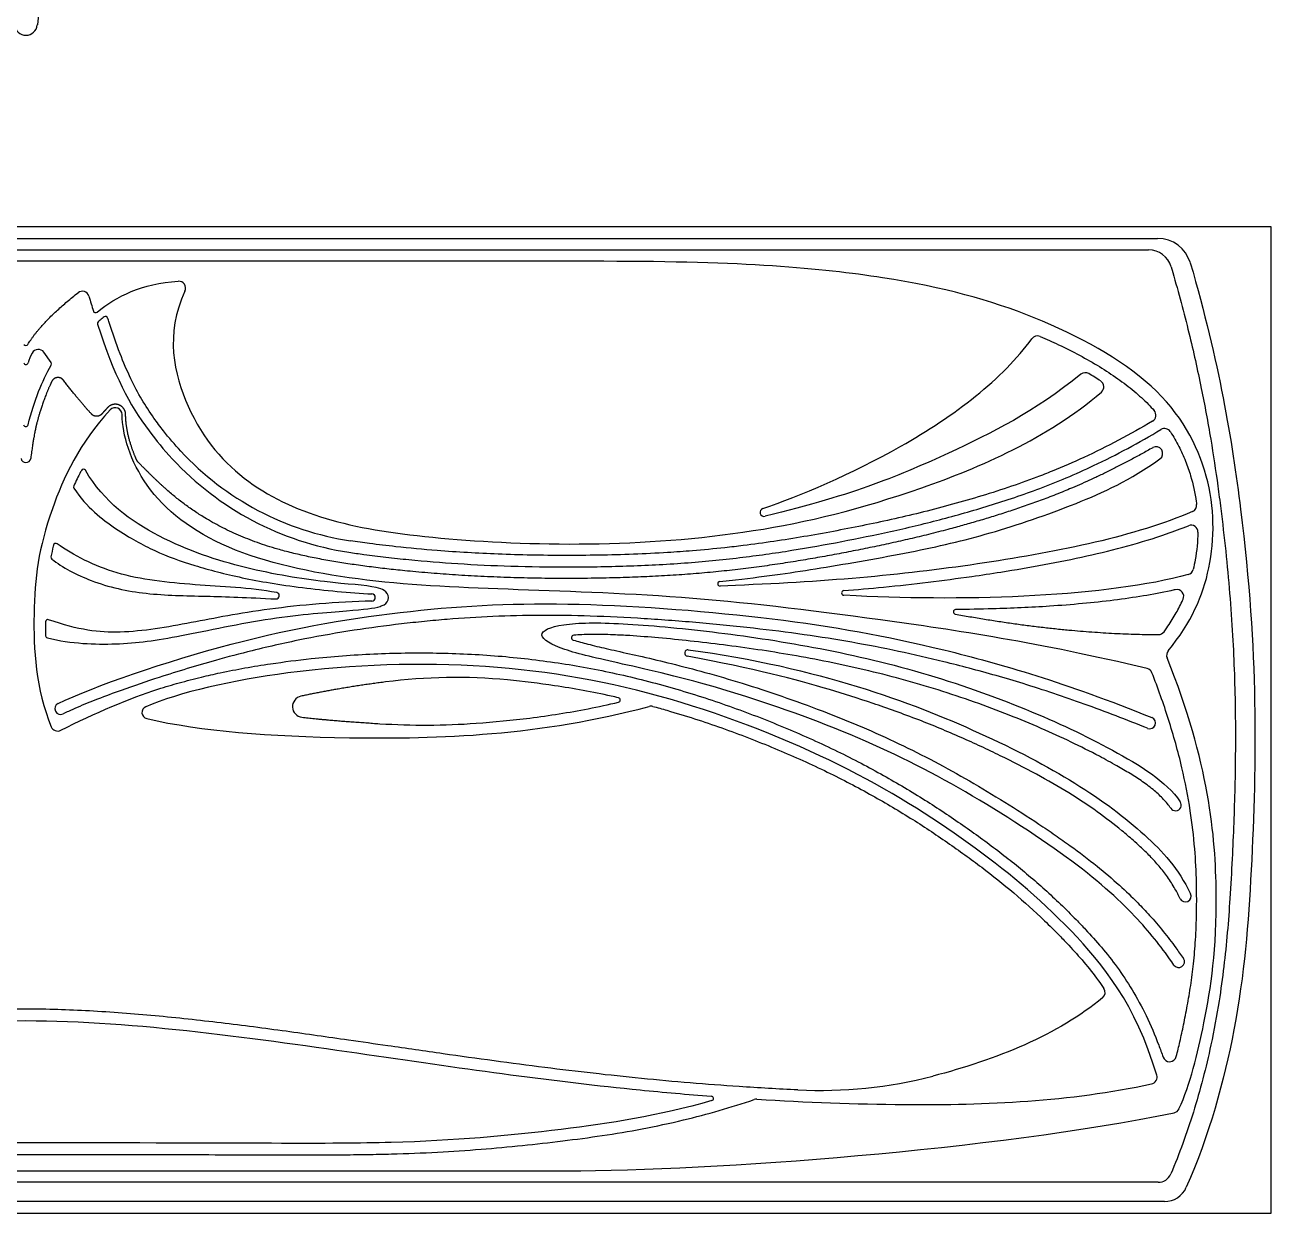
# Model space of a CAD drawing. Header units: millimetres. Extents: x -143 to 143, y -142 to 141.
# Drawn here: x -96.74 to -50.89, y 13.47 to 57.18 of the extents above; entities that cross this region are included whole.
import ezdxf

# ---------------------------------------------------------------- set-up
doc = ezdxf.new("R2010")
doc.units = ezdxf.units.MM
doc.header["$MEASUREMENT"] = 0
doc.layers.add('Layer 03', color=5, linetype='Continuous')

msp = doc.modelspace()

# ---------------------------------------------------------------- linework, layer by layer
at = {"layer": 'Layer 03'}
for p, q in [((-96.701, 49.754), (-142.506, 49.754)), ((-50.895, 49.754), (-96.701, 49.754)), ((-50.895, 13.466), (-50.895, 49.754)), ((-138.33, 49.33), (-96.701, 49.33)), ((-96.701, 49.33), (-55.071, 49.33)), ((-137.996, 48.907), (-96.701, 48.907)), ((-96.701, 48.907), (-55.405, 48.907)), ((-96.701, 48.484), (-117.96, 48.484)), ((-75.441, 48.484), (-96.701, 48.484)), ((-54.571, 48.279), (-54.512, 48.073)), ((-54.524, 48.116), (-54.512, 48.073)), ((-95.77, 44.756), (-96.036, 45.137)), ((-71.174, 36.706), (-70.592, 36.77)), ((-70.599, 36.56), (-71.162, 36.537)), ((-66.156, 36.176), (-66.616, 36.199)), ((-116.59, 15.021), (-96.701, 15.021)), ((-96.701, 15.021), (-76.811, 15.021)), ((-96.701, 14.598), (-138.349, 14.598)), ((-55.052, 14.598), (-96.701, 14.598)), ((-96.701, 13.89), (-138.584, 13.89)), ((-54.817, 13.89), (-96.701, 13.89)), ((-142.506, 13.466), (-96.701, 13.466)), ((-96.701, 13.466), (-50.895, 13.466))]:
    msp.add_line(p, q, dxfattribs=at)
for centre, radius, start, end in [((-96.701, 57.226), 0.423, 185.9806, 354.0194), ((-55.071, 48.074), 1.256, 16.214, 90), ((-55.405, 48.039), 0.868, 16.0645, 90), ((-91.08, 47.496), 0.254, 334.8625, 93.5056), ((-94.625, 47.13), 0.254, 16.3247, 128.2604), ((-94.137, 46.679), 0.0847, 197.067, 309.2496), ((-93.775, 46.373), 0.0847, 17.7226, 128.3159), ((-93.985, 46.198), 0.0847, 131.1328, 197.8975), ((-96.701, 45.473), 0.0847, 211.2851, 328.7149), ((-59.492, 45.488), 0.254, 66.8009, 144.5021), ((-96.244, 44.991), 0.254, 34.9707, 152.731), ((-96.701, 44.771), 0.0847, 198.0783, 341.9217), ((-95.839, 44.708), 0.0847, 329.6535, 34.9707), ((-57.732, 44.134), 0.254, 59.4559, 129.0705), ((-57.301, 43.867), 0.254, 310.5701, 57.116), ((-93.413, 42.845), 0.254, 0.3381, 136.7517), ((-55.384, 42.824), 0.254, 300.7694, 41.7528), ((-96.701, 42.486), 0.0847, 193.8985, 346.1015), ((-54.815, 42.079), 0.254, 32.9451, 120.9648), ((-83.151, 48.796), 10.718, 222.8769, 261.3662), ((-55.126, 41.415), 0.246, 305.6738, 119.8533), ((-96.701, 41.255), 0.178, 187.8501, 352.1499), ((-94.584, 40.753), 0.0847, 30.223, 152.2879), ((-83.151, 48.796), 11.141, 222.8769, 261.3662), ((-94.861, 40.184), 0.0847, 155.8126, 212.7853), ((-53.886, 39.511), 0.254, 293.3544, 7.2538), ((-69.544, 39.247), 0.147, 108.8282, 283.5272), ((-53.837, 38.522), 0.254, 358.3913, 112.0248), ((-95.604, 38.022), 0.0847, 54.4201, 166.4408), ((-95.697, 37.594), 0.0847, 168.964, 232.1596), ((-54.009, 37.204), 0.254, 285.3892, 346.8139), ((-71.165, 36.622), 0.0847, 96.254, 272.2766), ((-87.497, 36.179), 0.118, 266.7613, 79.6703), ((-83.98, 36.114), 0.133, 270.8668, 87.0595), ((-83.665, 36.114), 0.301, 297.7962, 61.0925), ((-66.612, 36.284), 0.0847, 94.5676, 267.1232), ((-54.362, 36.155), 0.254, 335.757, 102.911), ((-95.898, 35.218), 0.0847, 71.0984, 179.8427), ((-62.497, 35.589), 0.0847, 90.3606, 259.6122), ((-55.038, 35.004), 0.254, 269.6578, 324.0553), ((-95.892, 34.711), 0.0847, 181.6109, 256.3893), ((-76.54, 34.637), 0.092, 94.7658, 252.8187), ((-72.35, 34.074), 0.118, 82.4905, 259.3456), ((-54.484, 33.987), 0.254, 141.1598, 201.9383), ((-55.513, 33.253), 0.254, 21.3823, 76.5363), ((-80.892, 12.906), 20.267, 84.5873, 97.3206), ((-95.424, 32.025), 0.212, 115.921, 295.921), ((-92.202, 31.885), 0.231, 113.1462, 256.9238), ((-86.501, 32.099), 0.394, 102.1339, 263.6006), ((-74.922, 32.343), 0.0847, 283.1596, 77.101), ((-73.707, 31.865), 0.254, 74.8131, 105.2571), ((-55.356, 31.498), 0.212, 247.9985, 67.9985), ((-95.534, 31.456), 0.254, 202.578, 296.8764), ((-82.027, 57.816), 26.395, 266.3966, 274.1079), ((-54.411, 28.481), 0.212, 213.9965, 33.9965), ((-54.048, 25.126), 0.212, 205.8428, 25.8428), ((-54.293, 22.713), 0.212, 214.7476, 34.7468), ((-57.254, 21.586), 0.254, 310.0207, 34.1688), ((-54.628, 19.291), 0.254, 198.8724, 345.3727), ((-67.512, 34.752), 16.774, 267.3016, 284.4026), ((-55.342, 18.469), 0.254, 282.1759, 16.7306), ((-71.491, 17.684), 0.0847, 285.8066, 85.6557), ((-69.829, 17.401), 0.254, 86.5143, 108.5392), ((-54.513, 17.406), 0.254, 281.581, 335.5312), ((-55.052, 15.106), 0.508, 270, 336.9303), ((-54.817, 14.768), 0.878, 270, 336.3441)]:
    msp.add_arc(centre, radius, start, end, dxfattribs=at)
for points, knots in [([(-74.33, 75.274), (-74.479, 74.894), (-75.525, 73.151), (-80.408, 71.129), (-88.896, 68.525), (-94.456, 63.362), (-96.063, 59.259), (-96.28, 57.182)], [122.787971, 122.787971, 122.787971, 122.787971, 124.749786, 132.088009, 139.426232, 146.764455, 154.102677, 154.102677, 154.102677, 154.102677]), ([(-54.681, 34.147), (-53.827, 35.208), (-52.958, 37.16), (-52.973, 40.587), (-54.835, 44.041), (-59.552, 46.605), (-64.601, 47.983), (-70.307, 48.484), (-75.441, 48.484)], [1327.201729, 1327.201729, 1327.201729, 1327.201729, 1333.389178, 1339.799803, 1346.210428, 1352.621054, 1359.031679, 1365.442304, 1365.442304, 1365.442304, 1365.442304]), ([(-53.865, 48.425), (-52.8, 44.763), (-51.816, 38.73), (-51.396, 32.199), (-51.587, 25.997), (-52.007, 20.542), (-53.175, 16.328), (-54.013, 14.416)], [1145.462668, 1145.462668, 1145.462668, 1145.462668, 1153.365804, 1161.909495, 1170.453185, 1178.996876, 1186.820056, 1186.820056, 1186.820056, 1186.820056]), ([(-54.512, 48.073), (-54.299, 47.335), (-53.921, 45.921), (-53.461, 43.873), (-53.114, 41.992), (-52.891, 40.516), (-52.712, 39.141), (-52.5, 37.312), (-52.292, 34.805), (-52.194, 31.908), (-52.214, 29.169), (-52.302, 26.893), (-52.401, 25.11), (-52.498, 23.788), (-52.627, 22.53), (-52.816, 21.149), (-53.15, 19.351), (-53.703, 17.212), (-54.268, 15.648), (-54.584, 14.907)], [1399.961054, 1399.961054, 1399.961054, 1399.961054, 1402.681672, 1405.146937, 1407.394226, 1409.459697, 1410.435112, 1412.305987, 1415.983659, 1419.345063, 1422.573291, 1425.688898, 1427.414281, 1428.899467, 1430.384993, 1431.895254, 1433.836286, 1436.861842, 1439.71857, 1439.71857, 1439.71857, 1439.71857]), ([(-90.85, 47.388), (-91.591, 45.808), (-90.892, 42.712), (-88.627, 40.178), (-85.572, 38.83), (-81.755, 38.258), (-76.065, 37.963), (-69.884, 38.413), (-64.171, 39.809), (-59.149, 41.95), (-57.135, 43.675)], [3057.361474, 3057.361474, 3057.361474, 3057.361474, 3063.120774, 3069.333484, 3075.546194, 3081.758904, 3087.971614, 3094.184324, 3100.397035, 3106.295555, 3106.295555, 3106.295555, 3106.295555]), ([(-93.827, 46.439), (-93.851, 46.421), (-93.923, 46.363), (-93.994, 46.303), (-94.041, 46.261)], [3195.9732092, 3195.9732092, 3195.9732092, 3195.9732092, 3196.0786616, 3196.3017602, 3196.3017602, 3196.3017602, 3196.3017602]), ([(-91.005, 41.503), (-91.227, 41.743), (-91.565, 42.14), (-92.04, 42.774), (-92.454, 43.405), (-92.871, 44.197), (-93.272, 45.146), (-93.534, 45.902), (-93.676, 46.344), (-93.694, 46.399)], [3189.120611, 3189.120611, 3189.120611, 3189.120611, 3190.277081, 3190.967399, 3191.925594, 3192.948872, 3194.135077, 3195.575339, 3195.780188, 3195.780188, 3195.780188, 3195.780188]), ([(-94.066, 46.172), (-93.443, 44.244), (-92.731, 42.898), (-91.635, 41.56), (-91.315, 41.215)], [3196.418287, 3196.418287, 3196.418287, 3196.418287, 3202.087898, 3204.030763, 3204.030763, 3204.030763, 3204.030763]), ([(-69.591, 39.386), (-68.255, 39.841), (-64.198, 41.55), (-60.749, 44.163), (-59.699, 45.635)], [3123.763615, 3123.763615, 3123.763615, 3123.763615, 3130.383785, 3137.618205, 3137.618205, 3137.618205, 3137.618205]), ([(-59.392, 45.721), (-59.164, 45.624), (-58.674, 45.403), (-57.943, 45.037), (-57.214, 44.623), (-56.541, 44.183), (-55.936, 43.723), (-55.497, 43.32), (-55.264, 43.071), (-55.194, 42.993)], [3138.025048, 3138.025048, 3138.025048, 3138.025048, 3138.904477, 3139.927854, 3140.922053, 3141.874667, 3142.77418, 3143.613348, 3143.982268, 3143.982268, 3143.982268, 3143.982268]), ([(-57.892, 44.331), (-59.61, 42.937), (-62.811, 41.35), (-66.197, 39.901), (-69.51, 39.104)], [3107.829296, 3107.829296, 3107.829296, 3107.829296, 3115.312115, 3123.234155, 3123.234155, 3123.234155, 3123.234155]), ([(-93.598, 43.019), (-94.728, 41.818), (-96.129, 38.756), (-96.514, 35.826), (-96.339, 32.73), (-95.769, 31.359)], [568.985251, 568.985251, 568.985251, 568.985251, 575.023687, 582.886065, 590.29304, 590.29304, 590.29304, 590.29304]), ([(-55.454, 33.5), (-59.422, 34.45), (-65.692, 35.395), (-72.678, 36.218), (-79.144, 36.407), (-84.539, 36.655), (-89.579, 37.761), (-92.539, 40.068), (-93.155, 42.111), (-93.159, 42.846)], [519.784257, 519.784257, 519.784257, 519.784257, 526.69926, 533.688848, 540.678436, 547.668023, 554.657611, 561.647199, 568.270991, 568.270991, 568.270991, 568.270991]), ([(-84.823, 37.781), (-84.637, 37.753), (-84.183, 37.688), (-83.446, 37.596), (-82.298, 37.474), (-80.766, 37.35), (-78.813, 37.259), (-76.74, 37.227), (-74.609, 37.262), (-72.837, 37.352), (-71.451, 37.469), (-70.134, 37.612), (-68.546, 37.836), (-66.697, 38.167), (-64.884, 38.536), (-63.073, 38.967), (-61.237, 39.488), (-59.683, 40.01), (-58.407, 40.519), (-56.898, 41.194), (-55.749, 41.815), (-54.945, 42.297)], [3212.870004, 3212.870004, 3212.870004, 3212.870004, 3213.537497, 3214.496963, 3215.498818, 3217.629124, 3219.943138, 3222.422732, 3224.973935, 3227.494937, 3228.709459, 3229.901514, 3232.187689, 3234.388446, 3236.556966, 3238.743379, 3240.983294, 3243.315781, 3244.550262, 3245.851155, 3249.17158, 3249.17158, 3249.17158, 3249.17158]), ([(-55.254, 42.606), (-56.075, 42.117), (-57.292, 41.468), (-58.744, 40.839), (-59.676, 40.474), (-60.583, 40.153), (-61.66, 39.812), (-62.738, 39.503), (-63.805, 39.228), (-65.22, 38.898), (-66.645, 38.61), (-68.085, 38.35), (-69.19, 38.173), (-70.161, 38.041), (-71.16, 37.924), (-72.087, 37.837), (-73.208, 37.758), (-74.355, 37.703), (-75.621, 37.668), (-77.282, 37.655), (-79.267, 37.694), (-81.336, 37.813), (-82.91, 37.96), (-83.972, 38.087), (-84.526, 38.164), (-84.76, 38.2)], [3144.511016, 3144.511016, 3144.511016, 3144.511016, 3147.896998, 3149.39277, 3150.113793, 3151.445357, 3152.8004, 3154.116889, 3155.41595, 3156.703389, 3159.267283, 3160.56465, 3161.887696, 3163.233108, 3164.035853, 3165.452909, 3166.532069, 3168.017358, 3169.518302, 3171.019073, 3173.903445, 3176.551096, 3178.360231, 3179.504475, 3180.342087, 3180.342087, 3180.342087, 3180.342087]), ([(-54.601, 42.218), (-54.599, 42.213), (-54.485, 42.038), (-54.282, 41.686), (-54.037, 41.144), (-53.804, 40.469), (-53.686, 39.93), (-53.638, 39.577), (-53.634, 39.543)], [3249.63245, 3249.63245, 3249.63245, 3249.63245, 3249.650199, 3250.372042, 3251.071627, 3251.754267, 3252.901004, 3253.019446, 3253.019446, 3253.019446, 3253.019446]), ([(-70.592, 36.77), (-69.381, 36.903), (-67.606, 37.168), (-64.042, 37.782), (-61.317, 38.414), (-58.104, 39.505), (-56.074, 40.432), (-54.983, 41.216)], [3275.13777, 3275.13777, 3275.13777, 3275.13777, 3279.070517, 3283.003264, 3286.936011, 3290.868758, 3294.592536, 3294.592536, 3294.592536, 3294.592536]), ([(-94.659, 40.792), (-94.669, 40.774), (-94.767, 40.585), (-94.859, 40.394), (-94.938, 40.219)], [277.255024, 277.255024, 277.255024, 277.255024, 277.3288336, 278.008437, 278.008437, 278.008437, 278.008437]), ([(-83.52, 36.377), (-83.592, 36.417), (-83.982, 36.563), (-85.547, 36.63), (-88.582, 37.127), (-91.789, 38.167), (-93.835, 39.635), (-94.511, 40.795)], [264.959112, 264.959112, 264.959112, 264.959112, 265.872702, 268.689428, 271.506153, 274.322878, 277.041981, 277.041981, 277.041981, 277.041981]), ([(-94.932, 40.138), (-94.472, 39.424), (-93.301, 38.539), (-91.969, 37.801), (-90.542, 37.283), (-88.804, 36.83), (-86.73, 36.473), (-84.786, 36.289), (-83.973, 36.247)], [278.107873, 278.107873, 278.107873, 278.107873, 280.415955, 282.850226, 285.284498, 287.718769, 290.153041, 292.403561, 292.403561, 292.403561, 292.403561]), ([(-53.785, 39.278), (-55.893, 38.368), (-61.548, 37.22), (-67.048, 36.701), (-70.599, 36.56)], [3253.406383, 3253.406383, 3253.406383, 3253.406383, 3263.394834, 3273.658486, 3273.658486, 3273.658486, 3273.658486]), ([(-66.619, 36.368), (-66.128, 36.408), (-65.09, 36.5), (-63.517, 36.672), (-62.081, 36.863), (-60.658, 37.076), (-59.245, 37.315), (-57.685, 37.629), (-56.182, 37.997), (-54.935, 38.376), (-54.2, 38.65), (-53.933, 38.758)], [150.067772, 150.067772, 150.067772, 150.067772, 151.813208, 153.760631, 155.672473, 156.94575, 158.858647, 160.748158, 162.584193, 164.340418, 165.362544, 165.362544, 165.362544, 165.362544]), ([(-53.583, 38.515), (-53.593, 38.175), (-53.641, 37.716), (-53.734, 37.264), (-53.761, 37.146)], [132.758341, 132.758341, 132.758341, 132.758341, 133.962708, 134.391685, 134.391685, 134.391685, 134.391685]), ([(-87.475, 36.295), (-88.467, 36.476), (-90.615, 36.562), (-93.373, 36.862), (-94.956, 37.663), (-95.554, 38.091)], [85.248073, 85.248073, 85.248073, 85.248073, 88.484433, 91.932252, 95.21032, 95.21032, 95.21032, 95.21032]), ([(-95.686, 38.042), (-95.689, 38.03), (-95.723, 37.887), (-95.754, 37.743), (-95.78, 37.61)], [95.4058335, 95.4058335, 95.4058335, 95.4058335, 95.447849, 95.9274671, 95.9274671, 95.9274671, 95.9274671]), ([(-95.749, 37.527), (-95.361, 37.226), (-94.218, 36.617), (-92.3, 36.201), (-90.17, 36.173), (-88.552, 36.12), (-87.503, 36.061)], [96.037764, 96.037764, 96.037764, 96.037764, 98.286455, 100.968503, 103.650552, 106.138817, 106.138817, 106.138817, 106.138817]), ([(-54.418, 36.403), (-54.474, 36.39), (-54.862, 36.303), (-55.613, 36.162), (-56.696, 36.007), (-57.847, 35.883), (-59.334, 35.766), (-60.891, 35.696), (-62.044, 35.677), (-62.498, 35.674)], [88.280542, 88.280542, 88.280542, 88.280542, 88.48289, 89.688968, 90.985856, 92.359127, 93.792663, 96.270366, 97.878282, 97.878282, 97.878282, 97.878282]), ([(-95.911, 34.628), (-95.027, 34.414), (-93.215, 34.349), (-91.254, 34.63), (-87.578, 35.437), (-84.585, 35.639), (-83.812, 35.724), (-83.565, 35.826), (-83.525, 35.848)], [308.187403, 308.187403, 308.187403, 308.187403, 310.802499, 313.619225, 316.43595, 319.252676, 322.069401, 322.731181, 322.731181, 322.731181, 322.731181]), ([(-83.978, 35.981), (-85.246, 35.961), (-88.084, 35.698), (-90.59, 35.18), (-93.248, 34.72), (-94.75, 34.914), (-95.87, 35.298)], [292.887847, 292.887847, 292.887847, 292.887847, 296.381521, 300.081596, 303.78167, 307.264992, 307.264992, 307.264992, 307.264992]), ([(-95.516, 32.215), (-94.207, 32.852), (-88.802, 34.702), (-82.448, 35.731), (-76.69, 36.018), (-68.898, 35.396), (-63.233, 34.375), (-58.483, 32.99), (-55.277, 31.695)], [297.455672, 297.455672, 297.455672, 297.455672, 305.507152, 313.740102, 321.973051, 330.206001, 338.43895, 346.452304, 346.452304, 346.452304, 346.452304]), ([(-54.832, 34.855), (-54.798, 34.902), (-54.652, 35.108), (-54.419, 35.472), (-54.231, 35.83), (-54.143, 36.022), (-54.13, 36.051)], [85.973643, 85.973643, 85.973643, 85.973643, 86.18219, 86.866572, 87.503133, 87.614765, 87.614765, 87.614765, 87.614765]), ([(-55.436, 31.302), (-56.208, 31.614), (-57.723, 32.196), (-59.914, 32.933), (-61.642, 33.426), (-63.172, 33.813), (-64.609, 34.144), (-66.323, 34.479), (-68.103, 34.76), (-69.973, 34.995), (-71.936, 35.192), (-73.938, 35.343), (-75.893, 35.44), (-77.749, 35.47), (-79.505, 35.429), (-80.922, 35.339), (-82.044, 35.236), (-83.187, 35.113), (-84.659, 34.917), (-86.49, 34.595), (-88.191, 34.215), (-89.975, 33.742), (-91.584, 33.254), (-93.025, 32.766), (-94.031, 32.393), (-94.676, 32.132), (-95.095, 31.947), (-95.266, 31.866), (-95.331, 31.835)], [347.237697, 347.237697, 347.237697, 347.237697, 350.189364, 352.98686, 355.426888, 356.554123, 358.578359, 360.648987, 362.743949, 364.962634, 367.325141, 369.732221, 372.074909, 374.259811, 376.308792, 378.296885, 379.291504, 380.298579, 382.371015, 384.552931, 386.884961, 388.542258, 391.093258, 392.839917, 393.934388, 394.891246, 395.30515, 395.560373, 395.560373, 395.560373, 395.560373]), ([(-54.467, 22.593), (-54.893, 23.206), (-55.735, 24.296), (-57.883, 26.295), (-62.184, 29.088), (-66.198, 31.114), (-71.282, 32.887), (-75.046, 33.734), (-77.04, 34.183), (-78.037, 34.756), (-77.115, 35.18), (-74.951, 35.208), (-71.479, 34.882), (-67.778, 34.342), (-63.76, 33.428), (-59.772, 32.012), (-56.714, 30.55), (-54.745, 29.355), (-54.235, 28.599)], [487.257275, 487.257275, 487.257275, 487.257275, 490.702028, 494.597965, 498.493902, 502.389839, 506.285776, 510.181713, 514.077649, 517.973586, 521.869523, 525.76546, 529.661397, 533.557334, 537.45327, 541.349207, 545.245144, 549.14108, 549.14108, 549.14108, 549.14108]), ([(-76.567, 34.549), (-76.39, 34.495), (-75.988, 34.387), (-75.452, 34.26), (-74.786, 34.109), (-73.983, 33.93), (-72.901, 33.675), (-71.672, 33.355), (-70.317, 32.957), (-68.878, 32.483), (-67.654, 32.039), (-66.677, 31.655), (-65.731, 31.264), (-64.592, 30.751), (-63.27, 30.085), (-61.974, 29.365), (-60.693, 28.597), (-59.648, 27.926), (-58.848, 27.382), (-58.128, 26.874), (-57.331, 26.27), (-56.504, 25.568), (-55.866, 24.959), (-55.329, 24.39), (-54.859, 23.841), (-54.451, 23.305), (-54.212, 22.967), (-54.119, 22.834)], [577.749459, 577.749459, 577.749459, 577.749459, 578.403981, 579.222775, 579.70272, 580.824412, 582.136843, 583.640728, 585.323441, 587.139457, 589.008329, 589.937052, 590.859912, 592.634777, 594.36126, 596.101955, 597.8876, 599.654761, 600.502913, 601.312317, 602.77661, 604.047138, 605.15281, 605.901726, 606.818083, 607.711944, 608.286189, 608.286189, 608.286189, 608.286189]), ([(-54.586, 28.362), (-54.664, 28.477), (-54.851, 28.704), (-55.201, 29.029), (-55.617, 29.341), (-56.082, 29.642), (-56.613, 29.95), (-57.336, 30.343), (-58.26, 30.811), (-59.367, 31.317), (-60.553, 31.807), (-61.819, 32.279), (-63.143, 32.723), (-64.494, 33.119), (-66.281, 33.568), (-68.461, 34.006), (-70.604, 34.323), (-72.244, 34.516), (-73.392, 34.631), (-74.335, 34.705), (-75.162, 34.748), (-75.751, 34.761), (-76.237, 34.75), (-76.45, 34.737), (-76.547, 34.729)], [549.926478, 549.926478, 549.926478, 549.926478, 550.417848, 550.964124, 551.61703, 552.257166, 552.925281, 553.794943, 555.171718, 556.594021, 558.106396, 559.716542, 561.380736, 563.052982, 564.706875, 567.907882, 570.927503, 572.378195, 573.759197, 575.017132, 575.72953, 576.693028, 577.103323, 577.449734, 577.449734, 577.449734, 577.449734]), ([(-95.42, 31.23), (-94.167, 31.864), (-92.508, 32.558), (-91.04, 32.984), (-90.288, 33.181), (-89.482, 33.363), (-88.633, 33.528), (-87.519, 33.71), (-85.941, 33.911), (-83.904, 34.064), (-81.604, 34.097), (-79.34, 33.989), (-77.132, 33.734), (-74.982, 33.336), (-72.877, 32.799), (-70.823, 32.136), (-68.846, 31.374), (-67.275, 30.671), (-66.092, 30.08), (-65.004, 29.496), (-63.739, 28.75), (-62.553, 27.966), (-61.664, 27.336), (-60.821, 26.713), (-59.799, 25.899), (-58.821, 25.018), (-58.136, 24.338), (-57.63, 23.811), (-57.116, 23.239), (-56.538, 22.505), (-55.982, 21.669), (-55.463, 20.711), (-55.105, 19.873), (-54.919, 19.355), (-54.869, 19.209)], [590.786786, 590.786786, 590.786786, 590.786786, 593.07805, 593.696475, 594.365213, 594.930558, 595.667104, 596.427385, 597.620334, 599.459534, 601.296745, 603.102606, 604.861859, 606.591834, 608.314078, 610.038815, 611.735926, 613.36479, 614.140914, 614.888651, 616.30806, 617.640683, 618.279534, 618.905194, 620.140648, 621.393527, 622.041415, 622.441264, 623.136492, 623.874966, 624.667315, 625.526961, 626.470539, 626.838502, 626.838502, 626.838502, 626.838502]), ([(-54.239, 25.033), (-54.298, 25.156), (-54.442, 25.43), (-54.697, 25.831), (-55.007, 26.229), (-55.344, 26.599), (-55.669, 26.913), (-56.015, 27.225), (-56.532, 27.666), (-57.312, 28.263), (-58.363, 28.958), (-59.556, 29.643), (-60.641, 30.197), (-61.569, 30.637), (-62.564, 31.088), (-63.904, 31.645), (-65.679, 32.276), (-67.723, 32.92), (-69.9, 33.493), (-72.372, 33.958)], [152.467194, 152.467194, 152.467194, 152.467194, 152.95005, 153.561757, 154.150096, 154.735589, 155.334775, 155.748216, 156.387487, 157.743225, 159.223861, 160.851145, 162.614218, 163.539445, 164.489816, 166.486275, 168.681334, 171.159079, 176.868054, 176.868054, 176.868054, 176.868054]), ([(-72.335, 34.191), (-69.912, 33.871), (-65.754, 32.863), (-61.515, 31.151), (-57.931, 29.292), (-55.473, 27.418), (-54.306, 26.143), (-53.858, 25.218)], [177.297631, 177.297631, 177.297631, 177.297631, 182.274437, 187.347967, 192.421497, 197.495027, 202.323964, 202.323964, 202.323964, 202.323964]), ([(-55.099, 18.542), (-55.886, 21.158), (-58.309, 24.15), (-61.869, 27.088), (-66.477, 30.009), (-72.968, 32.599), (-79.661, 33.817), (-86.816, 33.585), (-91.053, 32.627), (-92.293, 32.097)], [1675.043234, 1675.043234, 1675.043234, 1675.043234, 1682.279899, 1689.755284, 1697.230669, 1704.706055, 1712.18144, 1719.656825, 1726.033349, 1726.033349, 1726.033349, 1726.033349]), ([(-54.282, 17.301), (-53.867, 18.211), (-53.289, 20.559), (-52.687, 24.52), (-53.176, 30.061), (-54.719, 33.893)], [1306.826057, 1306.826057, 1306.826057, 1306.826057, 1312.982389, 1319.974566, 1326.883493, 1326.883493, 1326.883493, 1326.883493]), ([(-74.903, 32.426), (-74.99, 32.446), (-75.767, 32.62), (-77.123, 32.871), (-78.402, 33.027), (-78.98, 33.082)], [139.503941, 139.503941, 139.503941, 139.503941, 139.822449, 142.325866, 144.385473, 144.385473, 144.385473, 144.385473]), ([(-54.383, 19.227), (-54.335, 19.408), (-54.241, 19.796), (-54.107, 20.418), (-53.972, 21.106), (-53.845, 21.854), (-53.741, 22.664), (-53.666, 23.553), (-53.635, 24.357), (-53.63, 25.058), (-53.64, 25.846), (-53.693, 26.924), (-53.86, 28.339), (-54.171, 29.934), (-54.644, 31.629), (-55.055, 32.781), (-55.276, 33.346)], [502.491319, 502.491319, 502.491319, 502.491319, 503.154286, 503.905055, 504.743403, 505.640298, 506.592819, 507.635288, 508.801962, 509.442529, 510.119891, 511.594611, 513.263573, 515.166085, 517.345424, 519.495471, 519.495471, 519.495471, 519.495471]), ([(-92.255, 31.66), (-90.232, 31.191), (-85.026, 30.799), (-77.742, 31.027), (-73.774, 32.11)], [1726.716561, 1726.716561, 1726.716561, 1726.716561, 1737.103705, 1748.502158, 1748.502158, 1748.502158, 1748.502158]), ([(-80.137, 31.489), (-79.477, 31.536), (-78.097, 31.669), (-76.352, 31.944), (-75.271, 32.175), (-74.902, 32.261)], [132.979875, 132.979875, 132.979875, 132.979875, 135.321974, 137.892144, 139.235263, 139.235263, 139.235263, 139.235263]), ([(-73.64, 32.11), (-73.466, 32.063), (-72.612, 31.823), (-71.105, 31.337), (-69.172, 30.592), (-67.357, 29.78), (-65.694, 28.921), (-64.187, 28.032), (-63.029, 27.266), (-62.161, 26.65), (-61.34, 26.044), (-60.349, 25.254), (-59.402, 24.401), (-58.74, 23.744), (-58.254, 23.238), (-57.767, 22.697), (-57.344, 22.159), (-57.11, 21.826), (-57.044, 21.729)], [1748.661563, 1748.661563, 1748.661563, 1748.661563, 1749.300635, 1751.804556, 1754.271725, 1756.637392, 1758.845262, 1760.901207, 1762.834518, 1763.763532, 1764.670915, 1766.452367, 1768.252267, 1769.183342, 1769.756544, 1770.736494, 1771.762088, 1772.17928, 1772.17928, 1772.17928, 1772.17928]), ([(-96.701, 20.971), (-97.48, 20.971), (-99.066, 20.919), (-101.46, 20.735), (-103.871, 20.472), (-106.242, 20.163), (-108.284, 19.871), (-110.209, 19.591), (-112.617, 19.245), (-115.723, 18.817), (-119.351, 18.399), (-122.456, 18.141), (-124.378, 18.03), (-125.1, 17.996)], [1820.561035, 1820.561035, 1820.561035, 1820.561035, 1823.322568, 1826.179923, 1829.067509, 1831.915495, 1834.650969, 1836.376505, 1838.808608, 1843.269076, 1847.48614, 1851.748034, 1854.307415, 1854.307415, 1854.307415, 1854.307415]), ([(-68.301, 17.996), (-69.023, 18.03), (-70.945, 18.141), (-74.05, 18.399), (-77.678, 18.817), (-80.785, 19.245), (-83.192, 19.591), (-85.117, 19.871), (-87.16, 20.163), (-89.53, 20.472), (-91.941, 20.735), (-94.336, 20.919), (-95.921, 20.971), (-96.701, 20.971)], [1786.814654, 1786.814654, 1786.814654, 1786.814654, 1789.374036, 1793.63593, 1797.852993, 1802.313462, 1804.745564, 1806.471101, 1809.206574, 1812.05456, 1814.942147, 1817.799502, 1820.561035, 1820.561035, 1820.561035, 1820.561035]), ([(-121.917, 17.769), (-121.037, 17.835), (-116.96, 18.193), (-110.056, 19.179), (-100.706, 20.547), (-96.701, 20.547)], [529.012357, 529.012357, 529.012357, 529.012357, 532.426383, 544.939644, 557.452906, 557.452906, 557.452906, 557.452906]), ([(-96.701, 20.547), (-92.695, 20.547), (-83.345, 19.179), (-76.441, 18.193), (-72.364, 17.835), (-71.484, 17.769)], [557.452906, 557.452906, 557.452906, 557.452906, 569.966167, 582.479429, 585.893454, 585.893454, 585.893454, 585.893454]), ([(-69.813, 17.654), (-68.009, 17.544), (-63.128, 17.366), (-58.345, 17.561), (-55.289, 18.221)], [1655.918545, 1655.918545, 1655.918545, 1655.918545, 1662.865365, 1674.548147, 1674.548147, 1674.548147, 1674.548147]), ([(-123.492, 17.641), (-122.638, 17.355), (-121.272, 16.96), (-119.396, 16.558), (-117.91, 16.311), (-116.441, 16.118), (-114.955, 15.949), (-113.421, 15.809), (-111.814, 15.701), (-110.416, 15.645), (-109.22, 15.62), (-108.205, 15.61), (-107.033, 15.607), (-104.965, 15.611), (-101.496, 15.623), (-98.485, 15.627), (-96.701, 15.627)], [1592.055336, 1592.055336, 1592.055336, 1592.055336, 1595.247963, 1597.088422, 1598.850616, 1600.583933, 1602.337952, 1604.148137, 1606.041093, 1608.043875, 1609.106574, 1610.279126, 1611.638372, 1613.261087, 1617.605536, 1623.929279, 1623.929279, 1623.929279, 1623.929279]), ([(-96.701, 16.05), (-105.19, 16.05), (-110.452, 15.95), (-116.326, 16.472), (-119.934, 17.037), (-121.934, 17.603)], [498.906153, 498.906153, 498.906153, 498.906153, 509.083529, 519.260905, 528.733368, 528.733368, 528.733368, 528.733368]), ([(-96.701, 15.627), (-94.916, 15.627), (-91.905, 15.623), (-88.436, 15.611), (-86.368, 15.607), (-85.196, 15.61), (-84.181, 15.62), (-82.985, 15.645), (-81.587, 15.701), (-79.98, 15.809), (-78.446, 15.949), (-76.96, 16.118), (-75.491, 16.311), (-74.005, 16.558), (-72.129, 16.96), (-70.764, 17.355), (-69.909, 17.641)], [1623.929279, 1623.929279, 1623.929279, 1623.929279, 1630.253023, 1634.597472, 1636.220187, 1637.579433, 1638.751984, 1639.814683, 1641.817466, 1643.710422, 1645.520606, 1647.274626, 1649.007943, 1650.770137, 1652.610596, 1655.803223, 1655.803223, 1655.803223, 1655.803223]), ([(-71.468, 17.603), (-73.467, 17.037), (-77.076, 16.472), (-82.949, 15.95), (-88.211, 16.05), (-96.701, 16.05)], [469.078937, 469.078937, 469.078937, 469.078937, 478.5514, 488.728776, 498.906153, 498.906153, 498.906153, 498.906153])]:
    msp.add_open_spline(points, degree=3, knots=knots, dxfattribs=at)
for points, degree in [([(-94.083, 46.614), (-93.361, 47.204), (-92.443, 47.667), (-91.095, 47.749)], 3), ([(-96.628, 45.429), (-96.11, 46.283), (-94.783, 47.329)], 2), ([(-94.382, 47.201), (-94.326, 47.011), (-94.272, 46.829), (-94.218, 46.654)], 3), ([(-96.47, 45.107), (-96.531, 44.987), (-96.579, 44.871), (-96.62, 44.745)], 3), ([(-96.618, 42.465), (-96.392, 43.382), (-96.109, 44.08), (-95.766, 44.665)], 3), ([(-57.163, 44.081), (-57.308, 44.174), (-57.454, 44.265), (-57.603, 44.353)], 3), ([(-53.941, 36.959), (-56.885, 36.149), (-61.975, 35.966), (-66.156, 36.176)], 3), ([(-62.512, 35.506), (-58.501, 34.77), (-55.039, 34.75)], 2), ([(-95.982, 35.218), (-95.983, 35.048), (-95.981, 34.878), (-95.976, 34.708)], 3), ([(-83.475, 33.007), (-85.156, 32.791), (-86.584, 32.484)], 2), ([(-86.545, 31.708), (-85.425, 31.582), (-83.686, 31.473)], 2), ([(-57.091, 21.392), (-58.706, 20.035), (-61.036, 19.096), (-63.339, 18.505)], 3), ([(-76.811, 15.021), (-71.4, 15.021), (-61.099, 15.797), (-54.462, 17.157)], 3)]:
    msp.add_open_spline(points, degree=degree, dxfattribs=at)
for points, weights, knots in [([(-95.318, 44.108), (-95.373, 44.18), (-95.456, 44.217), (-95.546, 44.207), (-95.636, 44.198), (-95.71, 44.146), (-95.75, 44.065), (-95.788, 43.985), (-95.944, 43.644), (-96.186, 42.976), (-96.34, 42.375), (-96.411, 42.049), (-96.524, 41.23)], [1, 0.914791221223, 0.914791221223, 1, 0.914791221223, 0.914791221223, 1, 1, 1, 1, 1, 1, 1], [3341.709331, 3341.709331, 3341.709331, 3341.709331, 3341.980735, 3341.980735, 3341.980735, 3342.25214, 3342.25214, 3342.25214, 3342.529962, 3343.42768, 3344.474975, 3345.474975, 3345.474975, 3345.474975, 3345.474975]), ([(-93.907, 42.867), (-93.955, 42.812), (-94.022, 42.781), (-94.096, 42.781), (-94.17, 42.78), (-94.237, 42.81), (-94.287, 42.864), (-94.611, 43.223), (-94.957, 43.631), (-95.318, 44.108)], [1, 0.941519233692, 0.941519233692, 1, 0.941519233692, 0.941519233692, 1, 1, 1, 1], [3339.611726, 3339.611726, 3339.611726, 3339.611726, 3339.835789, 3339.835789, 3339.835789, 3340.059852, 3340.059852, 3340.059852, 3341.709331, 3341.709331, 3341.709331, 3341.709331]), ([(-93.032, 42.847), (-93.033, 43.008), (-93.124, 43.141), (-93.274, 43.199), (-93.424, 43.258), (-93.581, 43.223), (-93.691, 43.106), (-93.764, 43.028), (-93.836, 42.948), (-93.907, 42.867)], [1, 0.885351222184, 0.885351222184, 1, 0.885351222184, 0.885351222184, 1, 1, 1, 1], [3338.7054689, 3338.7054689, 3338.7054689, 3338.7054689, 3338.9903918, 3338.9903918, 3338.9903918, 3339.2753146, 3339.2753146, 3339.2753146, 3339.6117255, 3339.6117255, 3339.6117255, 3339.6117255]), ([(-55.248, 41.628), (-57.409, 40.388), (-61.169, 38.945), (-66.334, 37.75), (-71.823, 36.871), (-78.554, 36.743), (-84.014, 37.155), (-88.197, 37.924), (-90.873, 39.409), (-91.995, 40.51), (-92.572, 41.095), (-92.593, 41.116), (-92.609, 41.141), (-92.622, 41.168), (-92.692, 41.321), (-92.835, 41.683), (-92.962, 42.156), (-93.021, 42.564), (-93.032, 42.755), (-93.032, 42.847)], [1, 1, 1, 1, 1, 1, 1, 1, 1, 1, 1, 0.989737445425, 0.989737445425, 1, 1, 1, 1, 1, 1, 1], [3295.474975, 3295.474975, 3295.474975, 3295.474975, 3300.669631, 3306.013703, 3311.357774, 3316.701845, 3322.045917, 3327.389988, 3332.73406, 3336.792994, 3336.792994, 3336.792994, 3336.886281, 3336.886281, 3336.886281, 3337.414995, 3338.104229, 3338.417321, 3338.705469, 3338.705469, 3338.705469, 3338.705469])]:
    msp.add_rational_spline(points, weights, degree=3, knots=knots, dxfattribs=at)

doc.saveas('drawing.dxf')
